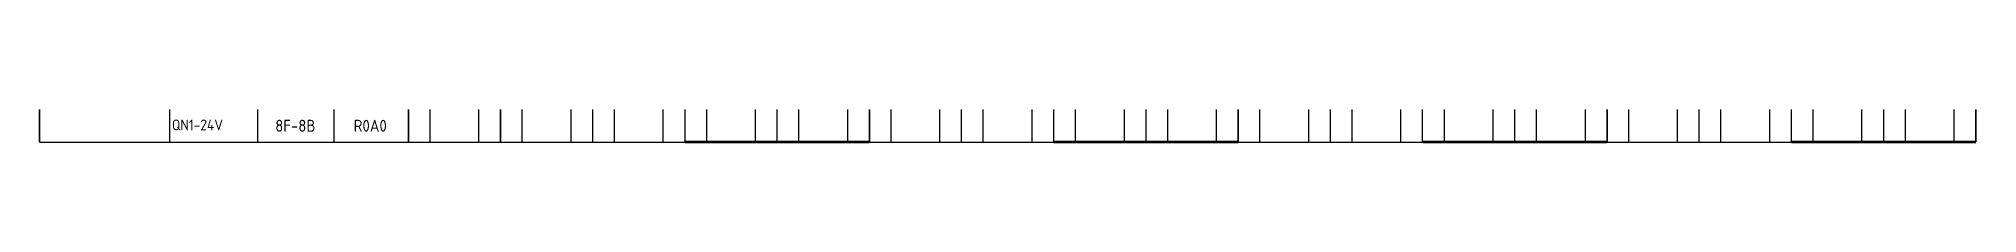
# Model space of a CAD drawing. Header units: millimetres. Extents: x -21 to 337, y 219 to 226.
import ezdxf
from ezdxf.enums import TextEntityAlignment as Align

# ---------------------------------------------------------------- set-up
doc = ezdxf.new("R2010")
doc.units = ezdxf.units.MM
doc.styles.add('ISOCP', font='isocp.shx')

# ---------------------------------------------------------------- blocks, each defined once
blk = doc.blocks.new('INV_8F_8B_ROW')
at = {"color": 0}
for p, q in [((24, -6.3), (24, -0.3)), ((40.27, -6.3), (40.27, -0.3)), ((54.31, -6.3), (54.31, -0.3)), ((102, -6.3), (102, -0.3)), ((119, -6.3), (119, -0.3)), ((136, -6.3), (136, -0.3)), ((170, -6.3), (170, -0.3)), ((187, -6.3), (187, -0.3)), ((204, -6.3), (204, -0.3)), ((238, -6.3), (238, -0.3)), ((255, -6.3), (255, -0.3)), ((272, -6.3), (272, -0.3)), ((306, -6.3), (306, -0.3)), ((323, -6.3), (323, -0.3)), ((340, -6.3), (340, -0.3)), ((0, -6.3), (357, -6.3))]:
    blk.add_line(p, q, dxfattribs=at)
at = {"color": 0, "const_width": 0.3}
for points in [[(0, -0.3), (0, -6.3)], [(68, -6.3), (68, -0.3)], [(85, -6.3), (85, -0.3)], [(153, -6.3), (153, -0.3)], [(221, -6.3), (221, -0.3)], [(289, -6.3), (289, -0.3)], [(357, -6.3), (357, -0.3)]]:
    blk.add_lwpolyline(points, dxfattribs=at)
at = {"color": 0}
for points in [[(72, -6.3), (72, -0.3)], [(81, -6.3), (81, -0.3)], [(89, -6.3), (89, -0.3)], [(98, -6.3), (98, -0.3)], [(106, -6.3), (106, -0.3)], [(115, -6.3), (115, -0.3)], [(123, -6.3), (123, -0.3)], [(132, -6.3), (132, -0.3)], [(140, -6.3), (140, -0.3)], [(149, -6.3), (149, -0.3)], [(157, -6.3), (157, -0.3)], [(166, -6.3), (166, -0.3)], [(174, -6.3), (174, -0.3)], [(183, -6.3), (183, -0.3)], [(191, -6.3), (191, -0.3)], [(200, -6.3), (200, -0.3)], [(208, -6.3), (208, -0.3)], [(217, -6.3), (217, -0.3)], [(225, -6.3), (225, -0.3)], [(234, -6.3), (234, -0.3)], [(242, -6.3), (242, -0.3)], [(251, -6.3), (251, -0.3)], [(259, -6.3), (259, -0.3)], [(268, -6.3), (268, -0.3)], [(276, -6.3), (276, -0.3)], [(285, -6.3), (285, -0.3)], [(293, -6.3), (293, -0.3)], [(302, -6.3), (302, -0.3)], [(310, -6.3), (310, -0.3)], [(319, -6.3), (319, -0.3)], [(327, -6.3), (327, -0.3)], [(336, -6.3), (336, -0.3)], [(344, -6.3), (344, -0.3)], [(353, -6.3), (353, -0.3)]]:
    blk.add_lwpolyline(points, dxfattribs=at)
at = {"color": 3, "const_width": 0.5}
for points in [[(119, -6.3), (153, -6.3)], [(187, -6.3), (221, -6.3)], [(255, -6.3), (289, -6.3)], [(323, -6.3), (357, -6.3)]]:
    blk.add_lwpolyline(points, dxfattribs=at)
at = {"color": 0, "style": 'ISOCP'}
blk.add_text('8F-8B', height=2.2, dxfattribs=at).set_placement((47.16, -3.3), align=Align.MIDDLE_CENTER)
for tag, height, p in [('BIT-NAME', 2.2, (0.76, -3.3)), ('RELAY_TYPE', 2, (24.4, -3.15))]:
    blk.add_attdef(tag, text='', height=height, dxfattribs=at).set_placement(p, align=Align.MIDDLE_LEFT)
for tag, p in [('POS', (60.96, -3.3)), ('R1', (70, -3.3)), ('SHT_R1R2', (76.5, -3.3)), ('R2', (83, -3.3)), ('A1', (87, -3.3)), ('SHT_A1A2', (93.5, -3.3)), ('A2', (100, -3.3)), ('A3', (104, -3.3)), ('SHT_A3A4', (110.5, -3.3)), ('A4', (117, -3.3)), ('A5', (121, -3.3)), ('SHT_A5A6', (127.5, -3.3)), ('A6', (134, -3.3)), ('A7', (138, -3.3)), ('SHT_A7A8', (144.5, -3.3)), ('A8', (151, -3.3)), ('B1', (155, -3.3)), ('SHT_B1B2', (161.5, -3.3)), ('B2', (168, -3.3)), ('B3', (172, -3.3)), ('SHT_B3B4', (178.5, -3.3)), ('B4', (185, -3.3)), ('B5', (189, -3.3)), ('SHT_B5B6', (195.5, -3.3)), ('B6', (202, -3.3)), ('B7', (206, -3.3)), ('SHT_B7B8', (212.5, -3.3)), ('B8', (219, -3.3)), ('C1', (223, -3.3)), ('SHT_C1C2', (229.5, -3.3)), ('C2', (236, -3.3)), ('C3', (240, -3.3)), ('SHT_C3C4', (246.5, -3.3)), ('C4', (253, -3.3)), ('C5', (257, -3.3)), ('SHT_C5C6', (263.5, -3.3)), ('C6', (270, -3.3)), ('C7', (274, -3.3)), ('SHT_C7C8', (280.5, -3.3)), ('C8', (287, -3.3)), ('D1', (291, -3.3)), ('SHT_D1D2', (297.5, -3.3)), ('D2', (304, -3.3)), ('D3', (308, -3.3)), ('SHT_D3D4', (314.5, -3.3)), ('D4', (321, -3.3)), ('D5', (325, -3.3)), ('SHT_D5D6', (331.5, -3.3)), ('D6', (338, -3.3)), ('D7', (342, -3.3)), ('SHT_D7D8', (348.5, -3.3)), ('D8', (355, -3.3))]:
    blk.add_attdef(tag, text='', height=2.2, dxfattribs=at).set_placement(p, align=Align.MIDDLE_CENTER)

msp = doc.modelspace()

# ---------------------------------------------------------------- block references
msp.add_blockref('INV_8F_8B_ROW', (-20.75, 225.86)).add_auto_attribs({'RELAY_TYPE': 'QN1-24V', 'POS': 'R0A0'})

doc.saveas('drawing.dxf')
